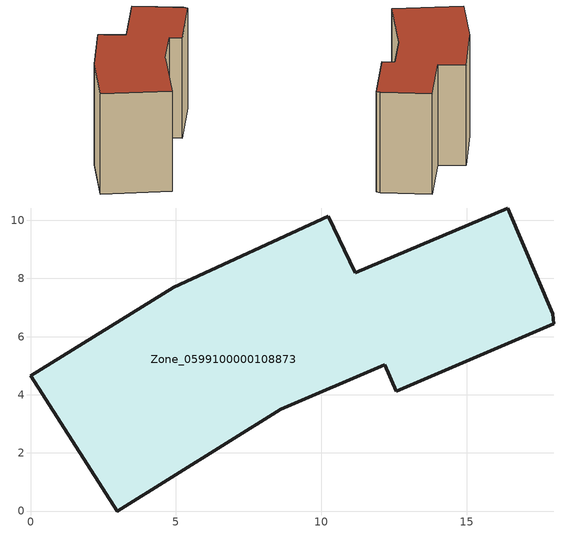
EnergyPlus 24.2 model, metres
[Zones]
Zone_0599100000108873
 floor ground (C_G): 18.01,6.44 12.58,4.13 12.19,5.04 8.6,3.51 2.98,0 0,4.65 4.92,7.7 10.24,10.15 11.17,8.19 16.42,10.43 17.96,6.79 z0
 wall outside (C_F): 17.96,6.79 16.42,10.43 11.17,8.19 10.24,10.15 4.92,7.7 0,4.65 2.98,0 8.6,3.51 12.19,5.04 12.58,4.13 18.01,6.44 17.96,6.79 z0:8.27
 roof outside (C_R): 18.01,6.44 17.96,6.79 16.42,10.43 11.17,8.19 10.24,10.15 4.92,7.7 0,4.65 2.98,0 8.6,3.51 12.19,5.04 12.58,4.13 z8.27
[BUILDING]
Pand.0599100000108873: North Axis=0; Terrain=City; Loads Convergence Tolerance Value=0.04; Temperature Convergence Tolerance Value=0.4; Solar Distribution=FullExterior; Maximum Number of Warmup Days=25; Minimum Number of Warmup Days=1
[Site:Location]
Rotterdam.The.Hague.AP_ZH_NLD Design_Conditions: Latitude=51.96; Longitude=4.45; Time Zone=1; Elevation=-4.5
[SITE:GROUNDTEMPERATURE:BUILDINGSURFACE]
18, 18, 18, 18, 18, 18, 18, 18, 18, 18, 18, 18
[MATERIAL] Thermal Absorptance=0.9; Solar Absorptance=0.7; Visible Absorptance=0.7
Name | Roughness | Thickness | Conductivity | Density | Specific Heat
G.D.1965 | MediumSmooth | 0.15 | 1 | 540 | 1210
F.D.1965 | Rough | 0.3 | 0.857143 | 1920 | 840
R.D.1965 | MediumRough | 0.2 | 0.08 | 1500 | 1000
[CONSTRUCTION]
C_G: G.D.1965
C_F: F.D.1965
C_R: R.D.1965
[ZONE]
Zone_0599100000108873: Type=1; Multiplier=1; Ceiling Height=Autocalculate; Volume=Autocalculate; Floor Area=autocalculate; Part of Total Floor Area=Yes
[ZONEINFILTRATION:DESIGNFLOWRATE]
Infil_Zone_0599100000108873: Zone or ZoneList or Space or SpaceList=Zone_0599100000108873; Schedule=AlwaysOn; Design Flow Rate Calculation Method=Flow/Area; Flow Rate per Floor Area=0.0042; Constant Term Coefficient=1; Temperature Term Coefficient=0; Velocity Term Coefficient=0; Velocity Squared Term Coefficient=0
[HVACTEMPLATE:ZONE:IDEALLOADSAIRSYSTEM]
Zone_0599100000108873: Maximum Heating Supply Air Temperature=50; Minimum Cooling Supply Air Temperature=13; Maximum Heating Supply Air Humidity Ratio=0.0156; Minimum Cooling Supply Air Humidity Ratio=0.0077; Heating Limit=NoLimit; Cooling Limit=NoLimit; Dehumidification Control Type=ConstantSensibleHeatRatio; Cooling Sensible Heat Ratio=0.7; Dehumidification Setpoint=60; Humidification Control Type=None; Humidification Setpoint=30; Outdoor Air Method=None; Outdoor Air Flow Rate per Person=0.00944; Outdoor Air Flow Rate per Zone Floor Area=0; Outdoor Air Flow Rate per Zone=0; Demand Controlled Ventilation Type=None; Outdoor Air Economizer Type=NoEconomizer; Heat Recovery Type=None; Sensible Heat Recovery Effectiveness=0.7; Latent Heat Recovery Effectiveness=0.65
[ZONECONTROL:THERMOSTAT]
ThermostatControl_Zone_0599100000108873: Zone or ZoneList=Zone_0599100000108873; Control Type Schedule=DualSetpointControlType; Control 1=Thermostat_Zone_0599100000108873; Temperature Difference Between Cutout And Setpoint=0
[THERMOSTATSETPOINT:DUALSETPOINT]
Thermostat_Zone_0599100000108873: Heating Setpoint Temperature Schedule=HeatingSetpoint_Zone_0599100000108873; Cooling Setpoint Temperature Schedule=CoolingSetpoint_Zone_0599100000108873
[SCHEDULE:COMPACT]
HeatingSetpoint_Zone_0599100000108873: Through: 12/31, For: AllDays, Until: 24:00, 21
CoolingSetpoint_Zone_0599100000108873: Through: 12/31, For: AllDays, Until: 24:00, 24
DualSetpointControlType: Through: 12/31, For: AllDays, Until: 24:00, 4
AlwaysOn: Through: 12/31, For: AllDays, Until: 24:00, 1
